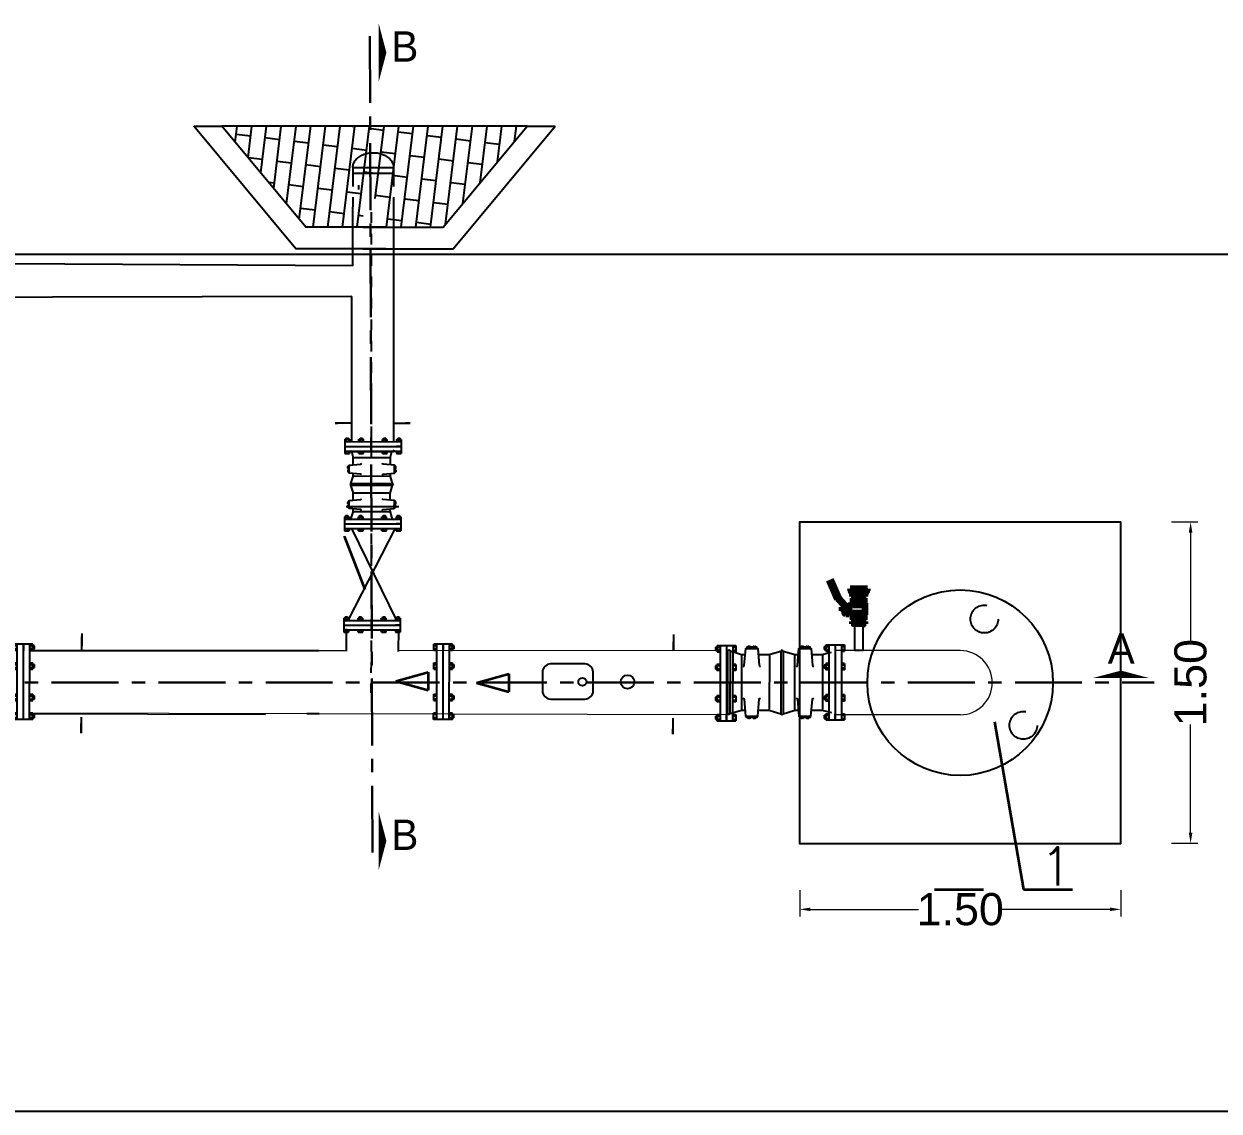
# Model space of a CAD drawing. Header units: inches. Extents: x 191440 to 383551, y 141448 to 284946.
# Drawn here: x 191811.1 to 191822.26, y 141583.07 to 141593.22 of the extents above; entities that cross this region are included whole.
import ezdxf

# ---------------------------------------------------------------- set-up
doc = ezdxf.new("R2010")
doc.units = ezdxf.units.IN
doc.header["$MEASUREMENT"] = 0
doc.header["$PDMODE"] = 3
doc.header["$PDSIZE"] = 0.1
for name, pattern in [('AUSGEZOGEN', [0]), ('CENTER', [2, 1.25, -0.25, 0.25, -0.25]), ('DASHDOT', [1, 0.5, -0.25, 0, -0.25]), ('DGN Style 3', [426.72, 304.8, -121.92]), ('HIDDEN', [9.525, 6.35, -3.175]), ('HIDDEN2', [0.1875, 0.125, -0.0625]), ('PHANTOM2', [31.75, 15.875, -3.175, 3.175, -3.175, 3.175, -3.175])]:
    doc.linetypes.add(name, pattern=pattern)
for name, color, linetype in [('0-25', 7, 'Continuous'), ('ARMATURE', 2, 'Continuous'), ('CONC', 5, 'Continuous'), ('HATCH', 40, 'Continuous'), ('PIPE', 7, 'AUSGEZOGEN'), ('VP', 7, 'Continuous'), ('WALL', 7, 'Continuous')]:
    doc.layers.add(name, color=color, linetype=linetype)
for name, color, linetype, lineweight in [('P', 250, 'Continuous', 100), ('P-TW', 5, 'Continuous', 35), ('PIPING', 40, 'Continuous', 30), ('WB-SJ3-M-SECTA - P-TW', 7, 'Continuous', 35)]:
    doc.layers.add(name, color=color, linetype=linetype, lineweight=lineweight)
doc.styles.add('Arial', font='arial.ttf')
doc.styles.add('SHAHER', font='simpfxo.ttf', dxfattribs={"height": 3.175})
doc.styles.get("Standard").update_dxf_attribs({"font": 'txt.shx', "height": 0.2})
doc.dimstyles.new('OSAMA pump', dxfattribs={"dimtxt": 0.08, "dimasz": 0.1, "dimexe": 0.0685, "dimexo": 0.0195, "dimgap": 0.0145, "dimtad": 0, "dimlfac": 0.5, "dimzin": 0, "dimdsep": 46, "dimtxsty": 'Arial', "dimcen": 0, "dimclrd": 8, "dimclre": 8, "dimclrt": 11, "dimazin": 0, "dimtfac": 1, "dimtofl": 0, "dimtmove": 0, "dimatfit": 3, "dimfxl": 1, "dimtolj": 1, "dimtzin": 0, "dimlwd": 20, "dimlwe": 20, "dimarcsym": 0})

# ---------------------------------------------------------------- blocks, each defined once
blk = doc.blocks.new('FLANGE')
h = blk.add_hatch(color=256)
h.dxf.hatch_style = 1
h.paths.add_polyline_path([(2834.8568, 2262.3253), (2834.8643, 2262.3253), (2834.8643, 2262.3178), (2834.8568, 2262.3178)])
h.paths.add_polyline_path([(2834.8568, 2262.2728), (2834.8568, 2262.2803), (2834.8643, 2262.2803), (2834.8643, 2262.2728)])
h.paths.add_polyline_path([(2834.8568, 2262.3928), (2834.8568, 2262.4003), (2834.8643, 2262.4003), (2834.8643, 2262.3928)])
h.paths.add_polyline_path([(2834.8568, 2262.4378), (2834.8568, 2262.4453), (2834.8643, 2262.4453), (2834.8643, 2262.4378)])
h = blk.add_hatch(color=256)
h.dxf.hatch_style = 1
h.paths.add_polyline_path([(2834.8943, 2262.2691), (2834.8943, 2262.2728), (2834.9018, 2262.2728), (2834.9018, 2262.2691)])
h.paths.add_polyline_path([(2834.8943, 2262.2803), (2834.8943, 2262.2841), (2834.9018, 2262.2841), (2834.9018, 2262.2803)])
h.paths.add_polyline_path([(2834.8943, 2262.3141), (2834.8943, 2262.3178), (2834.9018, 2262.3178), (2834.9018, 2262.3141)])
h.paths.add_polyline_path([(2834.9018, 2262.3291), (2834.9018, 2262.3253), (2834.8943, 2262.3253), (2834.8943, 2262.3291)])
h.paths.add_polyline_path([(2834.9018, 2262.3928), (2834.9018, 2262.3891), (2834.8943, 2262.3891), (2834.8943, 2262.3928)])
h.paths.add_polyline_path([(2834.8943, 2262.4003), (2834.8943, 2262.4041), (2834.9018, 2262.4041), (2834.9018, 2262.4003)])
h.paths.add_polyline_path([(2834.9018, 2262.4378), (2834.9018, 2262.4341), (2834.8943, 2262.4341), (2834.8943, 2262.4378)])
h.paths.add_polyline_path([(2834.9018, 2262.4491), (2834.9018, 2262.4453), (2834.8943, 2262.4453), (2834.8943, 2262.4491)])
for p, q in [((2834.8531, 2262.4453), (2834.8531, 2262.4378)), ((2834.8531, 2262.4453), (2834.8643, 2262.4453)), ((2834.8531, 2262.4378), (2834.8643, 2262.4378)), ((2834.8568, 2262.4491), (2834.8568, 2262.4341)), ((2834.8568, 2262.4491), (2834.8643, 2262.4491)), ((2834.8643, 2262.4491), (2834.8643, 2262.2691)), ((2834.8643, 2262.4491), (2834.8793, 2262.4491)), ((2834.8793, 2262.4491), (2834.8793, 2262.2691)), ((2834.8793, 2262.4491), (2834.8793, 2262.2691)), ((2834.8793, 2262.4491), (2834.8943, 2262.4491)), ((2834.8943, 2262.4491), (2834.8943, 2262.2691)), ((2834.8943, 2262.4491), (2834.9018, 2262.4491)), ((2834.8943, 2262.4453), (2834.9018, 2262.4453)), ((2834.8943, 2262.4378), (2834.9018, 2262.4378)), ((2834.9018, 2262.4491), (2834.9018, 2262.4341)), ((2834.8568, 2262.4341), (2834.8643, 2262.4341)), ((2834.8943, 2262.4341), (2834.9018, 2262.4341)), ((2834.8531, 2262.4003), (2834.8531, 2262.3928)), ((2834.8643, 2262.4003), (2834.8531, 2262.4003)), ((2834.8643, 2262.3928), (2834.8531, 2262.3928)), ((2834.8568, 2262.4041), (2834.8568, 2262.3891)), ((2834.8643, 2262.4041), (2834.8568, 2262.4041)), ((2834.8643, 2262.3891), (2834.8568, 2262.3891)), ((2834.9018, 2262.4041), (2834.8943, 2262.4041)), ((2834.9018, 2262.4003), (2834.8943, 2262.4003)), ((2834.9018, 2262.3928), (2834.8943, 2262.3928)), ((2834.9018, 2262.3891), (2834.8943, 2262.3891)), ((2834.9018, 2262.4041), (2834.9018, 2262.3891)), ((2834.8531, 2262.3253), (2834.8531, 2262.3178)), ((2834.8643, 2262.3253), (2834.8531, 2262.3253)), ((2834.8568, 2262.3291), (2834.8568, 2262.3141)), ((2834.8643, 2262.3291), (2834.8568, 2262.3291)), ((2834.9018, 2262.3291), (2834.8943, 2262.3291)), ((2834.9018, 2262.3253), (2834.8943, 2262.3253)), ((2834.9018, 2262.3291), (2834.9018, 2262.3141)), ((2834.8643, 2262.3178), (2834.8531, 2262.3178)), ((2834.8643, 2262.3141), (2834.8568, 2262.3141)), ((2834.9018, 2262.3178), (2834.8943, 2262.3178)), ((2834.9018, 2262.3141), (2834.8943, 2262.3141)), ((2834.8531, 2262.2803), (2834.8531, 2262.2728)), ((2834.8531, 2262.2803), (2834.8643, 2262.2803)), ((2834.8531, 2262.2728), (2834.8643, 2262.2728)), ((2834.8568, 2262.2841), (2834.8568, 2262.2691)), ((2834.8568, 2262.2841), (2834.8643, 2262.2841)), ((2834.8568, 2262.2691), (2834.8643, 2262.2691)), ((2834.8643, 2262.2691), (2834.8793, 2262.2691)), ((2834.8793, 2262.2691), (2834.8793, 2262.2841)), ((2834.8793, 2262.2691), (2834.8943, 2262.2691)), ((2834.8943, 2262.2841), (2834.9018, 2262.2841)), ((2834.8943, 2262.2803), (2834.9018, 2262.2803)), ((2834.8943, 2262.2728), (2834.9018, 2262.2728)), ((2834.8943, 2262.2691), (2834.9018, 2262.2691)), ((2834.9018, 2262.2841), (2834.9018, 2262.2691))]:
    blk.add_line(p, q)
blk = doc.blocks.new('*D261')
at = {"layer": 'Defpoints', "color": 0, "transparency": 16777216}
for p in [(191818.346, 141585.164), (191821.346, 141585.164), (191821.346, 141584.953)]:
    blk.add_point(p, dxfattribs=at)
at = {"layer": 'PIPE', "color": 8, "lineweight": 20, "transparency": 16777216}
for p, q in [((191818.346, 141585.133), (191818.346, 141584.885)), ((191821.346, 141585.133), (191821.346, 141584.885)), ((191818.446, 141584.953), (191819.456, 141584.953)), ((191821.246, 141584.953), (191820.235, 141584.953))]:
    blk.add_line(p, q, dxfattribs=at)
at = {"layer": 'PIPE', "color": 8, "transparency": 16777216}
for points in [[(191818.446, 141584.97), (191818.446, 141584.937), (191818.346, 141584.953)], [(191821.246, 141584.97), (191821.246, 141584.937), (191821.346, 141584.953)]]:
    blk.add_solid(points, dxfattribs=at)
at = {"layer": 'PIPE', "color": 11, "transparency": 16777216, "insert": (191819.846, 141584.953), "char_height": 0.3, "attachment_point": 5, "style": 'Arial'}
blk.add_mtext('\\A1;1.50', dxfattribs=at)
blk = doc.blocks.new('*D262')
at = {"layer": 'Defpoints', "color": 0, "transparency": 16777216}
for p in [(191821.666, 141588.57), (191821.998, 141588.57), (191821.666, 141585.57)]:
    blk.add_point(p, dxfattribs=at)
at = {"layer": 'PIPE', "color": 8, "lineweight": 20, "transparency": 16777216}
for p, q in [((191821.818, 141588.57), (191822.067, 141588.57)), ((191821.998, 141588.47), (191821.998, 141587.459)), ((191821.998, 141585.67), (191821.998, 141586.68)), ((191821.818, 141585.57), (191822.067, 141585.57))]:
    blk.add_line(p, q, dxfattribs=at)
at = {"layer": 'PIPE', "color": 8, "transparency": 16777216}
for points in [[(191821.981, 141588.47), (191822.015, 141588.47), (191821.998, 141588.57)], [(191821.981, 141585.67), (191822.015, 141585.67), (191821.998, 141585.57)]]:
    blk.add_solid(points, dxfattribs=at)
at = {"layer": 'PIPE', "color": 11, "transparency": 16777216, "insert": (191821.998, 141587.07), "char_height": 0.3, "attachment_point": 5, "rotation": 90, "style": 'Arial'}
blk.add_mtext('\\A1;1.50', dxfattribs=at)

msp = doc.modelspace()

# ---------------------------------------------------------------- hatches: boundary and pattern name
at = {"layer": 'HATCH'}
h = msp.add_hatch(dxfattribs=at)
h.set_pattern_fill('AR-BRSTD', color=4, scale=0.002011, angle=443)
h.set_pattern_definition([(83, (192586.13367, 140982.58177), (-0.135228819, 0.016604011), []), (173, (192586.13367, 140982.58177), (-0.160131722, -0.186213865), [0.136244363, -0.136244363])])
edge = h.paths.add_edge_path()
edge.add_line((191815.01492, 141591.32288), (191814.4705, 141591.32288))
edge.add_line((191814.4705, 141591.32288), (191814.4705, 141591.48985))
edge.add_line((191814.4705, 141591.48985), (191814.4705, 141591.51667))
edge.add_ellipse((191814.36993, 141591.51667), major_axis=(0.10056, 0), ratio=0.73333333, start_angle=0, end_angle=180)
edge.add_line((191814.26937, 141591.51667), (191814.26937, 141591.48985))
edge.add_line((191814.26937, 141591.48985), (191814.26937, 141591.32288))
edge.add_line((191814.26937, 141591.32288), (191813.73406, 141591.32288))
edge.add_line((191813.73406, 141591.32288), (191812.94915, 141592.26571))
edge.add_line((191812.94915, 141592.26571), (191815.79983, 141592.26571))
edge.add_line((191815.79983, 141592.26571), (191815.01492, 141591.32288))

# ---------------------------------------------------------------- linework, layer by layer
at = {"linetype": 'DASHDOT', "ltscale": 0.1}
msp.add_line((191814.34393, 141591.46208, -396.768), (191814.34137, 141586.97392, -396.768), dxfattribs=at)
at = {"color": 132}
for p, q in [((191814.10933, 141588.71541, -1587.072), (191814.60245, 141588.71496, -1587.072)), ((191814.10933, 141588.71541, -1587.072), (191814.60245, 141588.71496, -1587.072)), ((191817.7202, 141587.39389), (191817.7196, 141586.7364)), ((191817.7202, 141587.39389), (191817.7196, 141586.7364)), ((191818.73663, 141587.40106), (191818.73603, 141586.74356)), ((191818.73663, 141587.40106), (191818.73603, 141586.74356))]:
    msp.add_line(p, q, dxfattribs=at)
for p, q in [((191814.56617, 141588.51181, -1587.072), (191814.12554, 141587.65118, -1587.072)), ((191814.16002, 141588.51072, -1587.072), (191814.5786, 141587.65035, -1587.072))]:
    msp.add_line(p, q)
at = {"color": 5}
for points in [[(191814.1716, 141590.9629), (191814.1721, 141591.51283)], [(191814.17297, 141590.96289), (191807.17308, 141591.00177)], [(191814.16299, 141590.67443), (191807.17309, 141590.65986)]]:
    msp.add_lwpolyline(points, dxfattribs=at)
at = {"color": 5, "elevation": -1587.072}
for points in [[(191814.55625, 141589.31971), (191814.55419, 141591.52651)], [(191814.16175, 141589.32007), (191814.16299, 141590.67443)], [(191814.11306, 141587.36443), (191814.11263, 141587.57205)], [(191814.59934, 141587.36165), (191814.60047, 141587.56578)], [(191813.85623, 141587.36803), (191811.15329, 141587.36717)], [(191813.85624, 141586.77904), (191813.74276, 141586.77935)]]:
    msp.add_lwpolyline(points, dxfattribs=at)
at = {"color": 4, "linetype": 'HIDDEN', "ltscale": 0.1, "const_width": 0.02}
for points in [[(191814.15905, 141589.49512), (191814.00646, 141589.49313)], [(191817.16679, 141587.36959), (191817.16906, 141587.52217)], [(191811.63329, 141586.59728), (191811.63555, 141586.74987)]]:
    msp.add_lwpolyline(points, dxfattribs=at)
for points, elevation in [([(191814.70879, 141589.49279), (191814.5562, 141589.49081)], -1587.072), ([(191811.63905, 141587.37838), (191811.64132, 141587.53096)], 1587.072), ([(191817.16103, 141586.58849), (191817.1633, 141586.74108)], -1587.072)]:
    msp.add_lwpolyline(points, dxfattribs=dict(at, elevation=elevation))
msp.add_lwpolyline([(191816.01957, 141586.91668), (191816.34034, 141586.91697, 0.41421356), (191816.41707, 141586.99384), (191816.41691, 141587.16768, 0.41421356), (191816.34004, 141587.24441), (191816.01927, 141587.24411, 0.41421356), (191815.94254, 141587.16724), (191815.9427, 141586.99341, 0.41421356)], format="xyb", close=True)
at = {"linetype": 'HIDDEN', "ltscale": 0.1}
for centre in [(191820.07115, 141587.66382), (191820.43569, 141586.6714)]:
    msp.add_circle(centre, 0.13001, dxfattribs=at)
for centre, radius in [((191816.73788, 141587.07645, -1587.072), 0.064), ((191816.31624, 141587.0775), 0.03786)]:
    msp.add_circle(centre, radius)
at = {"layer": '0-25', "linetype": 'PHANTOM2'}
for p, q in [((191814.1721, 141591.87909), (191814.55222, 141591.87909)), ((191814.1721, 141591.87909), (191814.1721, 141591.82841)), ((191814.1721, 141591.82841), (191814.55222, 141591.82841)), ((191814.55222, 141591.87909), (191814.55222, 141591.82841)), ((191814.22385, 141591.71412), (191814.22385, 141591.6739))]:
    msp.add_line(p, q, dxfattribs=at)
at = {"layer": '0-25', "linetype": 'PHANTOM2', "extrusion": (0, 0, -1)}
msp.add_ellipse((191814.36216, 141591.87909), major_axis=(0.19006, 0), ratio=0.73333333, start_param=3.14159265, end_param=6.28318531, dxfattribs=at)
at = {"layer": 'ARMATURE', "color": 1}
for p, q in [((191814.18295, 141589.17312, -1587.072), (191814.51552, 141589.17282, -1587.072)), ((191814.18279, 141588.99963, -1587.072), (191814.51536, 141588.99932, -1587.072)), ((191814.18264, 141588.84206, -1587.072), (191814.51521, 141588.84175, -1587.072)), ((191814.18248, 141588.66856, -1587.072), (191814.51505, 141588.66826, -1587.072)), ((191817.80215, 141587.32284), (191817.80169, 141586.82349)), ((191818.06265, 141587.3226), (191818.06219, 141586.82325)), ((191818.29924, 141587.32239), (191818.29878, 141586.82303)), ((191818.55975, 141587.32215), (191818.55929, 141586.82279))]:
    msp.add_line(p, q, dxfattribs=at)
at = {"layer": 'ARMATURE', "color": 1, "elevation": -1587.072}
for points in [[(191814.15268, 141589.23904), (191814.16123, 141589.229), (191814.55098, 141589.22864), (191814.55863, 141589.24508)], [(191814.1466, 141588.92088), (191814.15413, 141588.92839), (191814.54388, 141588.92804), (191814.5514, 141588.92051)], [(191814.1466, 141588.92088), (191814.15412, 141588.91335), (191814.54387, 141588.91299), (191814.5514, 141588.92051)], [(191814.1463, 141588.58981), (191814.15383, 141588.59733), (191814.54358, 141588.59697), (191814.5511, 141588.58944)]]:
    msp.add_lwpolyline(points, dxfattribs=at)
for points in [[(191814.17611, 141589.10472), (191814.17617, 141589.16724, 0.06554346), (191814.17464, 141589.17892), (191814.16118, 141589.22936)], [(191814.52223, 141589.1044), (191814.52228, 141589.16692, -0.06554346), (191814.52383, 141589.1786), (191814.53739, 141589.22901)], [(191814.13092, 141589.05085), (191814.12626, 141589.05086, 0.17157288), (191814.12625, 141589.04375), (191814.13091, 141589.04374)], [(191814.13094, 141589.07685), (191814.12629, 141589.07685, -0.17157288), (191814.12629, 141589.08396), (191814.13095, 141589.08396)], [(191814.25127, 141589.00935, 0.38887873), (191814.24441, 141589.01685), (191814.13842, 141589.02622), (191814.13849, 141589.10146), (191814.24449, 141589.11064, 0.38887873), (191814.25137, 141589.11813)], [(191814.15413, 141588.92839), (191814.17447, 141588.99384, 0.06554346), (191814.17602, 141589.00553), (191814.17604, 141589.0229, 0.06554346)], [(191814.4469, 141589.00917, -0.38887873), (191814.45377, 141589.01666), (191814.55978, 141589.02584), (191814.55984, 141589.10108), (191814.45386, 141589.11045, -0.38887873), (191814.447, 141589.11795)], [(191814.54388, 141588.92804), (191814.52366, 141588.99352, -0.06554346), (191814.52214, 141589.00521), (191814.52215, 141589.02258, -0.06554346)], [(191814.56732, 141589.05045), (191814.57198, 141589.05045, -0.17157288), (191814.57197, 141589.04334), (191814.56732, 141589.04334)], [(191814.56735, 141589.07645), (191814.572, 141589.07644, 0.17157288), (191814.57201, 141589.08355), (191814.56735, 141589.08356)], [(191814.17581, 141588.77366), (191814.17587, 141588.83617, 0.06554346), (191814.17434, 141588.84786), (191814.15412, 141588.91335)], [(191814.52192, 141588.77334), (191814.52198, 141588.83585, -0.06554346), (191814.52353, 141588.84754), (191814.54387, 141588.91299)], [(191814.13061, 141588.71979), (191814.12596, 141588.71979, 0.17157288), (191814.12595, 141588.71268), (191814.13061, 141588.71268)], [(191814.13064, 141588.74578), (191814.12598, 141588.74579, -0.17157288), (191814.12599, 141588.7529), (191814.13065, 141588.75289)], [(191814.25096, 141588.67829, 0.38887873), (191814.2441, 141588.68579), (191814.13812, 141588.69516), (191814.13819, 141588.7704), (191814.24419, 141588.77958, 0.38887873), (191814.25106, 141588.78707)], [(191814.15383, 141588.59733), (191814.17417, 141588.66278, 0.06554346), (191814.17572, 141588.67446), (191814.17573, 141588.69183, 0.06554346)], [(191814.44659, 141588.67811, -0.38887873), (191814.45347, 141588.6856), (191814.55947, 141588.69477), (191814.55954, 141588.77001), (191814.45355, 141588.77938, -0.38887873), (191814.44669, 141588.78689)], [(191814.54358, 141588.59697), (191814.52336, 141588.66246, -0.06554346), (191814.52183, 141588.67414), (191814.52185, 141588.69151, -0.06554346)], [(191814.56702, 141588.71939), (191814.57168, 141588.71938, -0.17157288), (191814.57167, 141588.71227), (191814.56701, 141588.71228)], [(191814.56704, 141588.74538), (191814.5717, 141588.74538, 0.17157288), (191814.57171, 141588.75249), (191814.56705, 141588.75249)]]:
    msp.add_lwpolyline(points, format="xyb", dxfattribs=at)
for points in [[(191814.13092, 141589.05441), (191814.12626, 141589.05441), (191814.12565, 141589.05349), (191814.12564, 141589.04112), (191814.12625, 141589.04019), (191814.13091, 141589.04019)], [(191814.13094, 141589.07329), (191814.12628, 141589.0733), (191814.12567, 141589.07422), (191814.12568, 141589.08659), (191814.12629, 141589.08752), (191814.13095, 141589.08751)], [(191814.13692, 141589.03224), (191814.13698, 141589.09545), (191814.13096, 141589.09545), (191814.1309, 141589.03225)], [(191814.56129, 141589.03185), (191814.56134, 141589.09506), (191814.56736, 141589.09505), (191814.5673, 141589.03185)], [(191814.56733, 141589.05401), (191814.57198, 141589.054), (191814.57259, 141589.05308), (191814.57258, 141589.04071), (191814.57197, 141589.03978), (191814.56731, 141589.03979)], [(191814.56734, 141589.07289), (191814.572, 141589.07289), (191814.57261, 141589.07381), (191814.57262, 141589.08619), (191814.57201, 141589.08711), (191814.56736, 141589.08711)], [(191814.13062, 141588.72334), (191814.12596, 141588.72335), (191814.12535, 141588.72242), (191814.12534, 141588.71005), (191814.12595, 141588.70913), (191814.13061, 141588.70912)], [(191814.13064, 141588.74223), (191814.12598, 141588.74223), (191814.12537, 141588.74316), (191814.12538, 141588.75553), (191814.12599, 141588.75645), (191814.13065, 141588.75645)], [(191814.13662, 141588.70118), (191814.13668, 141588.76438), (191814.13066, 141588.76439), (191814.1306, 141588.70118)], [(191814.56098, 141588.70079), (191814.56104, 141588.76399), (191814.56706, 141588.76399), (191814.567, 141588.70078)], [(191814.56702, 141588.72294), (191814.57168, 141588.72294), (191814.57229, 141588.72201), (191814.57228, 141588.70964), (191814.57167, 141588.70872), (191814.56701, 141588.70872)], [(191814.56704, 141588.74183), (191814.5717, 141588.74182), (191814.57231, 141588.74275), (191814.57232, 141588.75512), (191814.57171, 141588.75605), (191814.56705, 141588.75605)]]:
    msp.add_lwpolyline(points, close=True, dxfattribs=at)
at = {"layer": 'ARMATURE', "color": 1}
for points in [[(191817.6839, 141587.37718), (191817.67259, 141587.36589), (191817.67206, 141586.78068), (191817.68334, 141586.76937)], [(191817.6839, 141587.37718), (191817.69519, 141587.36587), (191817.69465, 141586.78065), (191817.68334, 141586.76937)], [(191818.181, 141587.37672), (191818.16969, 141587.36544), (191818.16915, 141586.78022), (191818.18044, 141586.76891)], [(191818.181, 141587.37672), (191818.19228, 141587.36541), (191818.19175, 141586.7802), (191818.18044, 141586.76891)]]:
    msp.add_lwpolyline(points, dxfattribs=at)
for points in [[(191817.69519, 141587.36587), (191817.79346, 141587.33533, 0.06554346), (191817.811, 141587.333), (191817.83709, 141587.33298, 0.06554346)], [(191817.81675, 141587.22002, 0.38887873), (191817.82801, 141587.23032), (191817.84208, 141587.38946), (191817.95506, 141587.38936), (191817.96883, 141587.23019, 0.38887873), (191817.98008, 141587.21987)], [(191817.87906, 141587.40072), (191817.87907, 141587.40772, 0.17157288), (191817.86839, 141587.40773), (191817.86838, 141587.40073)], [(191817.91809, 141587.40069), (191817.9181, 141587.40768, -0.17157288), (191817.92878, 141587.40767), (191817.92877, 141587.40068)], [(191817.95995, 141587.33286), (191818.05381, 141587.33278, 0.06554346), (191818.07136, 141587.33507), (191818.16969, 141587.36544)], [(191818.19228, 141587.36541), (191818.29056, 141587.33487, 0.06554346), (191818.3081, 141587.33255), (191818.33418, 141587.33252, 0.06554346)], [(191818.31384, 141587.21956, 0.38887873), (191818.3251, 141587.22987), (191818.33917, 141587.38901), (191818.45215, 141587.3889), (191818.46593, 141587.22974, 0.38887873), (191818.47717, 141587.21941)], [(191818.37616, 141587.40027), (191818.37616, 141587.40726, 0.17157288), (191818.36549, 141587.40727), (191818.36548, 141587.40028)], [(191818.41519, 141587.40023), (191818.4152, 141587.40723, -0.17157288), (191818.42587, 141587.40722), (191818.42586, 141587.40022)], [(191818.45704, 141587.33241), (191818.55091, 141587.33232, 0.06554346), (191818.56845, 141587.33462), (191818.64418, 141587.35483)], [(191817.81648, 141586.92628, -0.38887873), (191817.82772, 141586.91596), (191817.8415, 141586.7568), (191817.95448, 141586.75669), (191817.96855, 141586.91583, -0.38887873), (191817.97981, 141586.92613)], [(191818.31357, 141586.92583, -0.38887873), (191818.32482, 141586.9155), (191818.33859, 141586.75634), (191818.45157, 141586.75624), (191818.46564, 141586.91537, -0.38887873), (191818.4769, 141586.92568)], [(191817.69465, 141586.78065), (191817.79298, 141586.81102, -0.06554346), (191817.81053, 141586.81331), (191817.83661, 141586.81329, -0.06554346)], [(191817.95947, 141586.81318), (191818.05334, 141586.81309, -0.06554346), (191818.07088, 141586.81076), (191818.16915, 141586.78022)], [(191818.19175, 141586.7802), (191818.29008, 141586.81056, -0.06554346), (191818.30762, 141586.81286), (191818.3337, 141586.81283, -0.06554346)], [(191818.45656, 141586.81272), (191818.55043, 141586.81263, -0.06554346), (191818.56797, 141586.81031), (191818.64366, 141586.78995)], [(191817.87846, 141586.74546), (191817.87845, 141586.73847, -0.17157288), (191817.86778, 141586.73848), (191817.86778, 141586.74547)], [(191817.91749, 141586.74543), (191817.91749, 141586.73844, 0.17157288), (191817.92816, 141586.73843), (191817.92817, 141586.74542)], [(191818.37556, 141586.74501), (191818.37555, 141586.73802, -0.17157288), (191818.36487, 141586.73803), (191818.36488, 141586.74502)], [(191818.41459, 141586.74497), (191818.41458, 141586.73798, 0.17157288), (191818.42526, 141586.73797), (191818.42526, 141586.74496)]]:
    msp.add_lwpolyline(points, format="xyb", dxfattribs=at)
for points in [[(191817.85112, 141587.39171), (191817.94602, 141587.39163), (191817.94603, 141587.40066), (191817.85113, 141587.40075)], [(191817.8844, 141587.40072), (191817.88441, 141587.40771), (191817.88302, 141587.40863), (191817.86444, 141587.40865), (191817.86305, 141587.40773), (191817.86305, 141587.40074)], [(191817.91276, 141587.40069), (191817.91276, 141587.40769), (191817.91415, 141587.4086), (191817.93273, 141587.40858), (191817.93412, 141587.40767), (191817.93411, 141587.40067)], [(191818.34821, 141587.39126), (191818.44311, 141587.39117), (191818.44312, 141587.40021), (191818.34822, 141587.40029)], [(191818.38149, 141587.40026), (191818.3815, 141587.40726), (191818.38011, 141587.40817), (191818.36154, 141587.40819), (191818.36015, 141587.40728), (191818.36014, 141587.40028)], [(191818.40985, 141587.40024), (191818.40986, 141587.40723), (191818.41125, 141587.40815), (191818.42982, 141587.40813), (191818.43121, 141587.40721), (191818.4312, 141587.40022)], [(191817.85054, 141586.75453), (191817.94544, 141586.75444), (191817.94543, 141586.7454), (191817.85053, 141586.74549)], [(191817.8838, 141586.74546), (191817.88379, 141586.73847), (191817.8824, 141586.73755), (191817.86383, 141586.73757), (191817.86244, 141586.73849), (191817.86245, 141586.74548)], [(191817.91216, 141586.74543), (191817.91215, 141586.73844), (191817.91354, 141586.73752), (191817.93211, 141586.73751), (191817.9335, 141586.73842), (191817.93351, 141586.74541)], [(191818.34763, 141586.75407), (191818.44253, 141586.75398), (191818.44252, 141586.74495), (191818.34762, 141586.74503)], [(191818.38089, 141586.745), (191818.38089, 141586.73801), (191818.3795, 141586.7371), (191818.36092, 141586.73711), (191818.35953, 141586.73803), (191818.35954, 141586.74502)], [(191818.40925, 141586.74498), (191818.40924, 141586.73798), (191818.41063, 141586.73707), (191818.42921, 141586.73705), (191818.4306, 141586.73797), (191818.4306, 141586.74496)]]:
    msp.add_lwpolyline(points, close=True, dxfattribs=at)
for centre, radius, start, end in [((191814.12854, 141589.04197, -1587.072), 0.00289, 142.06306, 217.831943), ((191814.12855, 141589.05263, -1587.072), 0.00289, 142.06306, 217.831943), ((191814.12857, 141589.07507, -1587.072), 0.00289, 142.06306, 217.831943), ((191814.12858, 141589.08574, -1587.072), 0.00289, 142.06306, 217.831943), ((191814.13843, 141589.03977, -1587.072), 0.0015, 89.947501, 179.947501), ((191814.13848, 141589.08792, -1587.072), 0.0015, 179.947501, 269.947501), ((191814.55979, 141589.03938, -1587.072), 0.0015, 359.947501, 89.947501), ((191814.55983, 141589.08753, -1587.072), 0.0015, 269.947501, 359.947501), ((191814.56969, 141589.04156, -1587.072), 0.00289, 322.06306, 37.831943), ((191814.5697, 141589.05223, -1587.072), 0.00289, 322.06306, 37.831943), ((191814.56972, 141589.07467, -1587.072), 0.00289, 322.06306, 37.831943), ((191814.56973, 141589.08533, -1587.072), 0.00289, 322.06306, 37.831943), ((191814.12823, 141588.7109, -1587.072), 0.00289, 142.06306, 217.831943), ((191814.12824, 141588.72157, -1587.072), 0.00289, 142.06306, 217.831943), ((191814.12826, 141588.74401, -1587.072), 0.00289, 142.06306, 217.831943), ((191814.12827, 141588.75467, -1587.072), 0.00289, 142.06306, 217.831943), ((191814.13813, 141588.7087, -1587.072), 0.0015, 89.947501, 179.947501), ((191814.13817, 141588.75686, -1587.072), 0.0015, 179.947501, 269.947501), ((191814.55948, 141588.70832, -1587.072), 0.0015, 359.947501, 89.947501), ((191814.55953, 141588.75647, -1587.072), 0.0015, 269.947501, 359.947501), ((191814.56938, 141588.7105, -1587.072), 0.00289, 322.06306, 37.831943), ((191814.56939, 141588.72116, -1587.072), 0.00289, 322.06306, 37.831943), ((191814.56941, 141588.7436, -1587.072), 0.00289, 322.06306, 37.831943), ((191814.56942, 141588.75427, -1587.072), 0.00289, 322.06306, 37.831943), ((191817.86242, 141587.38944), 0.00226, 359.947501, 89.947501), ((191817.86572, 141587.4043), 0.00435, 52.06306, 127.831943), ((191817.88173, 141587.40428), 0.00435, 52.06306, 127.831943), ((191817.91543, 141587.40425), 0.00435, 52.06306, 127.831943), ((191817.93144, 141587.40424), 0.00435, 52.06306, 127.831943), ((191817.93472, 141587.38938), 0.00226, 89.947501, 179.947501), ((191818.35951, 141587.38899), 0.00226, 359.947501, 89.947501), ((191818.36281, 141587.40384), 0.00435, 52.06306, 127.831943), ((191818.37883, 141587.40383), 0.00435, 52.06306, 127.831943), ((191818.41252, 141587.4038), 0.00435, 52.06306, 127.831943), ((191818.42854, 141587.40378), 0.00435, 52.06306, 127.831943), ((191818.43181, 141587.38892), 0.00226, 89.947501, 179.947501), ((191817.86184, 141586.75678), 0.00226, 269.947501, 359.947501), ((191817.86511, 141586.74191), 0.00435, 232.06306, 307.831943), ((191817.88113, 141586.7419), 0.00435, 232.06306, 307.831943), ((191817.91482, 141586.74187), 0.00435, 232.06306, 307.831943), ((191817.93084, 141586.74185), 0.00435, 232.06306, 307.831943), ((191817.93414, 141586.75671), 0.00226, 179.947501, 269.947501), ((191818.35893, 141586.75632), 0.00226, 269.947501, 359.947501), ((191818.36221, 141586.74146), 0.00435, 232.06306, 307.831943), ((191818.37822, 141586.74144), 0.00435, 232.06306, 307.831943), ((191818.41192, 141586.74141), 0.00435, 232.06306, 307.831943), ((191818.42793, 141586.7414), 0.00435, 232.06306, 307.831943), ((191818.43123, 141586.75625), 0.00226, 179.947501, 269.947501)]:
    msp.add_arc(centre, radius, start, end, dxfattribs=at)
at = {"layer": 'CONC', "color": 4}
msp.add_circle((191819.84562, 141587.06959), 0.86645, dxfattribs=at)
at = {"layer": 'P', "color": 6, "linetype": 'Continuous'}
for p, q in [((191818.70024, 141587.85016), (191818.62211, 141588.02617)), ((191818.71447, 141587.85648), (191818.63635, 141588.03249)), ((191818.81784, 141587.94882), (191818.97997, 141587.94882)), ((191818.82104, 141587.94253), (191818.82104, 141587.93028)), ((191818.82493, 141587.92639), (191818.82753, 141587.92639)), ((191818.82753, 141587.92639), (191818.82753, 141587.91768)), ((191818.82753, 141587.92639), (191818.97288, 141587.92639)), ((191818.83531, 141587.90989), (191818.85867, 141587.90989)), ((191818.85867, 141587.89411), (191818.85867, 141587.90989)), ((191818.85997, 141587.90989), (191818.93914, 141587.90989)), ((191818.93914, 141587.89411), (191818.93914, 141587.90989)), ((191818.9625, 141587.90989), (191818.93914, 141587.90989)), ((191818.97288, 141587.92639), (191818.97028, 141587.92639)), ((191818.97028, 141587.92639), (191818.97028, 141587.91768)), ((191818.97677, 141587.94253), (191818.97677, 141587.93028)), ((191818.71447, 141587.85648), (191818.70024, 141587.85016)), ((191818.7572, 141587.79367), (191818.70579, 141587.84928)), ((191818.76292, 141587.79896), (191818.71111, 141587.85499)), ((191818.79508, 141587.7892), (191818.79508, 141587.7831)), ((191818.79508, 141587.7892), (191818.83791, 141587.7892)), ((191818.85867, 141587.89411), (191818.8405, 141587.89411)), ((191818.8405, 141587.87335), (191818.8405, 141587.89411)), ((191818.85867, 141587.87335), (191818.8405, 141587.87335)), ((191818.8405, 141587.79179), (191818.8405, 141587.81126)), ((191818.8405, 141587.81126), (191818.84699, 141587.81126)), ((191818.85867, 141587.85798), (191818.84699, 141587.85798)), ((191818.84699, 141587.81126), (191818.84699, 141587.85798)), ((191818.84699, 141587.81126), (191818.95082, 141587.81126)), ((191818.84699, 141587.79569), (191818.95288, 141587.79569)), ((191818.93914, 141587.89411), (191818.85867, 141587.89411)), ((191818.85867, 141587.85798), (191818.85867, 141587.87335)), ((191818.93914, 141587.87335), (191818.85867, 141587.87335)), ((191818.85867, 141587.85798), (191818.93914, 141587.85798)), ((191818.86776, 141587.87335), (191818.86776, 141587.89411)), ((191818.8989, 141587.85798), (191818.8989, 141587.81126)), ((191818.93005, 141587.87335), (191818.93005, 141587.89411)), ((191818.93914, 141587.89411), (191818.9573, 141587.89411)), ((191818.93914, 141587.85798), (191818.93914, 141587.87335)), ((191818.93914, 141587.87335), (191818.9573, 141587.87335)), ((191818.95082, 141587.85798), (191818.93914, 141587.85798)), ((191818.95082, 141587.81126), (191818.95082, 141587.85798)), ((191818.9573, 141587.81126), (191818.95082, 141587.81126)), ((191818.9573, 141587.87335), (191818.9573, 141587.89411)), ((191818.9573, 141587.70225), (191818.9573, 141587.81126)), ((191818.74317, 141587.77362), (191818.76134, 141587.77362)), ((191818.74317, 141587.73988), (191818.74317, 141587.77362)), ((191818.76134, 141587.75675), (191818.74317, 141587.75675)), ((191818.74317, 141587.73988), (191818.76134, 141587.73988)), ((191818.76134, 141587.77362), (191818.76134, 141587.7831)), ((191818.76134, 141587.77362), (191818.76134, 141587.73988)), ((191818.76134, 141587.72999), (191818.76134, 141587.73988)), ((191818.76913, 141587.7831), (191818.79508, 141587.7831)), ((191818.76913, 141587.72999), (191818.76913, 141587.7831)), ((191818.76913, 141587.72947), (191818.79508, 141587.72947)), ((191818.77821, 141587.7209), (191818.80938, 141587.7209)), ((191818.77821, 141587.71312), (191818.80938, 141587.71312)), ((191818.79508, 141587.72431), (191818.79508, 141587.7831)), ((191818.79508, 141587.72431), (191818.80938, 141587.72431)), ((191818.83791, 141587.72431), (191818.80938, 141587.72431)), ((191818.80938, 141587.71312), (191818.80938, 141587.7209)), ((191818.8405, 141587.70225), (191818.8405, 141587.72171)), ((191818.84699, 141587.70225), (191818.8405, 141587.70225)), ((191818.95183, 141587.71782), (191818.84699, 141587.71782)), ((191818.84699, 141587.65553), (191818.84699, 141587.70225)), ((191818.95082, 141587.70225), (191818.84699, 141587.70225)), ((191818.8989, 141587.70225), (191818.8989, 141587.65553)), ((191818.95082, 141587.65553), (191818.95082, 141587.70225)), ((191818.95082, 141587.70225), (191818.9573, 141587.70225)), ((191818.85867, 141587.63995), (191818.8405, 141587.63995)), ((191818.8405, 141587.61919), (191818.8405, 141587.63995)), ((191818.85867, 141587.61919), (191818.8405, 141587.61919)), ((191818.85867, 141587.65553), (191818.84699, 141587.65553)), ((191818.85867, 141587.65553), (191818.93914, 141587.65553)), ((191818.85867, 141587.63995), (191818.85867, 141587.65553)), ((191818.93914, 141587.63995), (191818.85867, 141587.63995)), ((191818.85867, 141587.59583), (191818.85867, 141587.61919)), ((191818.93914, 141587.61919), (191818.85867, 141587.61919)), ((191818.86776, 141587.61919), (191818.86776, 141587.63995)), ((191818.93005, 141587.61919), (191818.93005, 141587.63995)), ((191818.93914, 141587.65553), (191818.95082, 141587.65553)), ((191818.93914, 141587.63995), (191818.93914, 141587.65553)), ((191818.93914, 141587.63995), (191818.9573, 141587.63995)), ((191818.93914, 141587.59583), (191818.93914, 141587.61919)), ((191818.93914, 141587.61919), (191818.9573, 141587.61919)), ((191818.9573, 141587.61919), (191818.9573, 141587.63995))]:
    msp.add_line(p, q, dxfattribs=at)
for centre, radius, start, end in [((191818.81325, 141587.94253), 0.00779, 0, 65.799067), ((191818.82493, 141587.93028), 0.00389, 180, 270), ((191818.83531, 141587.91768), 0.00779, 180, 270), ((191818.9625, 141587.91768), 0.00779, 270, 0), ((191818.97288, 141587.93028), 0.00389, 270, 0), ((191818.98456, 141587.94253), 0.00779, 114.200933, 180), ((191818.71842, 141587.86082), 0.01711, 211.881433, 223.097497), ((191818.74577, 141587.7831), 0.01557, 0, 42.755427), ((191818.74577, 141587.7831), 0.02336, 0, 42.755427), ((191818.83791, 141587.79179), 0.0026, 270, 0), ((191818.77821, 141587.72999), 0.01687, 180, 270), ((191818.77821, 141587.72999), 0.00908, 180, 270), ((191818.83791, 141587.72171), 0.0026, 0, 90)]:
    msp.add_arc(centre, radius, start, end, dxfattribs=at)
at = {"layer": 'P-TW', "color": 5, "linetype": 'Continuous', "lineweight": 20}
for p, q in [((191814.11306, 141587.36711, -1435.03588), (191813.7433, 141587.3669, -1587.072)), ((191817.60314, 141587.3691), (191814.59937, 141587.36739, -1235.07651)), ((191819.84562, 141587.36959), (191818.67808, 141587.36959)), ((191817.66111, 141586.76959), (191811.15275, 141586.7858, -2636.11708)), ((191813.35609, 141586.76959), (191811.15274, 141586.77507, -892.43447)), ((191819.84562, 141586.76959), (191818.67753, 141586.76959))]:
    msp.add_line(p, q, dxfattribs=at)
msp.add_arc((191819.84562, 141587.06959), 0.3, 270, 90, dxfattribs=at)
at = {"layer": 'PIPE'}
for points in [[(191814.47961, 141591.12176), (191813.6398, 141591.12176), (191812.68745, 141592.26571)], [(191812.68745, 141592.26571), (191812.94915, 141592.26571)], [(191814.47961, 141591.32288), (191813.73406, 141591.32288), (191812.94915, 141592.26571)], [(191815.79983, 141592.26571), (191812.94915, 141592.26571)], [(191814.26937, 141591.32288), (191815.01492, 141591.32288), (191815.79983, 141592.26571)], [(191814.26937, 141591.12176), (191815.10918, 141591.12176), (191816.06153, 141592.26571)], [(191815.79983, 141592.26571), (191816.06153, 141592.26571)]]:
    msp.add_lwpolyline(points, dxfattribs=at)
at = {"layer": 'PIPE', "linetype": 'HIDDEN2'}
for points in [[(191814.1721, 141591.82841), (191814.1721, 141591.51283)], [(191814.55222, 141591.82841), (191814.55222, 141591.51283)]]:
    msp.add_lwpolyline(points, dxfattribs=at)
at = {"layer": 'PIPE'}
msp.add_lwpolyline([(191818.93914, 141587.59583), (191818.85864, 141587.59583), (191818.85864, 141587.37234), (191818.93914, 141587.37234)], close=True, dxfattribs=at)
at = {"layer": 'PIPING', "color": 7, "linetype": 'CENTER', "ltscale": 0.05}
for points in [[(191814.4147, 141592.95253, 0.53633, 0, 0), (191814.4853, 141592.95253, 0, 0, 0)], [(191821.34768, 141587.11195, 0.53633, 0, 0), (191821.34768, 141587.18256, 0, 0, 0)], [(191814.4147, 141585.59208, 0.53633, 0, 0), (191814.4853, 141585.59208, 0, 0, 0)]]:
    msp.add_lwpolyline(points, format="xyseb", dxfattribs=at)
at = {"layer": 'PIPING', "color": 8, "linetype": 'CENTER', "ltscale": 0.5}
for points in [[(191814.35499, 141585.48266), (191814.3303, 141593.18965)], [(191800.35775, 141587.07266), (191821.65705, 141587.07266)]]:
    msp.add_lwpolyline(points, dxfattribs=at)
at = {"layer": 'VP'}
for p, q in [((191787.8646, 141591.06959), (191823.85511, 141591.06959)), ((191787.8646, 141583.06959), (191823.85511, 141583.06959))]:
    msp.add_line(p, q, dxfattribs=at)
at = {"layer": 'WALL', "color": 11}
msp.add_lwpolyline([(191818.34562, 141587.23495), (191818.34562, 141585.56959), (191821.34562, 141585.56959), (191821.34562, 141588.56959), (191818.34562, 141588.56959), (191818.34562, 141587.23495)], dxfattribs=at)
at = {"layer": 'WB-SJ3-M-SECTA - P-TW', "color": 252}
for p, q in [((191814.08969, 141588.43673), (191814.28491, 141587.93947)), ((191820.16557, 141586.70407, -1587.072), (191820.43709, 141585.13792, -1587.072)), ((191819.60585, 141585.13792, -1587.072), (191820.06324, 141585.13792, -1587.072)), ((191820.43709, 141585.13792, -1587.072), (191820.89448, 141585.13792, -1587.072))]:
    msp.add_line(p, q, dxfattribs=at)
at = {"layer": 'WB-SJ3-M-SECTA - P-TW', "color": 3, "linetype": 'DGN Style 3', "lineweight": 35}
for p, q in [((191814.57437, 141587.08441), (191814.87543, 141587.16854)), ((191815.32784, 141587.06826), (191815.6289, 141587.15239)), ((191814.57437, 141587.08441), (191814.87543, 141587.00029)), ((191815.32784, 141587.06826), (191815.6289, 141586.98414))]:
    msp.add_line(p, q, dxfattribs=at)
at = {"layer": 'WB-SJ3-M-SECTA - P-TW', "color": 3, "linetype": 'DGN Style 3', "lineweight": 35, "flags": 128}
for points in [[(191814.87543, 141587.16854), (191814.87543, 141587.00029)], [(191815.6289, 141587.15239), (191815.6289, 141586.98414)]]:
    msp.add_lwpolyline(points, dxfattribs=at)

# ---------------------------------------------------------------- block references
for p, xscale, yscale, zscale, rotation in [((198441.82101, 149878.31508, -1587.072), -2.926088597143397, 2.926088597143397, 2.926088597143397, 89.94750208500241), ((198441.8167, 149877.59233, -1587.072), -2.926088597143398, 2.926088597143398, 2.926088597143397, 89.94750208500234), ((198441.81281, 149876.64615, -1587.072), -2.926088597143397, 2.926088597143397, 2.926088597143397, 89.94750208500241), ((202879.32143, 150403.42453, -1587.072), 3.901451462857864, 3.901451462857864, 3.901451462857864, 179.9475014826374), ((202883.24171, 150403.42453, -1587.072), 3.901451462857864, 3.901451462857864, 3.901451462857864, 179.9475014826374), ((180749.43445, 132770.71891), 3.901451462857864, 3.901451462857864, 3.901451462857864, 359.9475014826374), ((180750.45089, 132770.72607), 3.901451462857864, 3.901451462857864, 3.901451462857864, 359.9475014826374)]:
    msp.add_blockref('FLANGE', p, dxfattribs=dict(xscale=xscale, yscale=yscale, zscale=zscale, rotation=rotation))

# ---------------------------------------------------------------- texts
at = {"lineweight": 20, "style": 'SHAHER'}
for s, p in [('B', (191814.53048, 141592.8683)), ('A', (191821.22343, 141587.24572)), ('B', (191814.53048, 141585.50784))]:
    msp.add_text(s, height=0.2839, dxfattribs=at).set_placement(p)
at = {"layer": 'WB-SJ3-M-SECTA - P-TW'}
msp.add_text('1', height=0.3584, dxfattribs=at).set_placement((191820.58959, 141585.17466, -1587.072))

# ---------------------------------------------------------------- dimensions: what is measured, and where the dimension line sits
at = {"layer": 'PIPE', "color": 0}
dim = msp.add_linear_dim(base=(191821.99813, 141588.56959), p1=(191821.66633, 141585.56959), p2=(191821.66633, 141588.56959), angle=90, dimstyle='OSAMA pump', override={"dimtxt": 0.3, "dimfxl": 0.18, "dimfxlon": 1, "dimarcsym": 2}, dxfattribs=at)
dim.commit()
dim.dimension.update_dxf_attribs({"geometry": '*D262', "text_midpoint": (191821.99813, 141587.06959)})
dim = msp.add_linear_dim(base=(191821.34562, 141584.95322), p1=(191818.34562, 141585.16431), p2=(191821.34562, 141585.16431), dimstyle='OSAMA pump', override={"dimtxt": 0.3, "dimfxl": 0.18, "dimfxlon": 1, "dimarcsym": 2}, dxfattribs=at)
dim.commit()
dim.dimension.update_dxf_attribs({"geometry": '*D261', "text_midpoint": (191819.84562, 141584.95322)})

doc.saveas('drawing.dxf')
